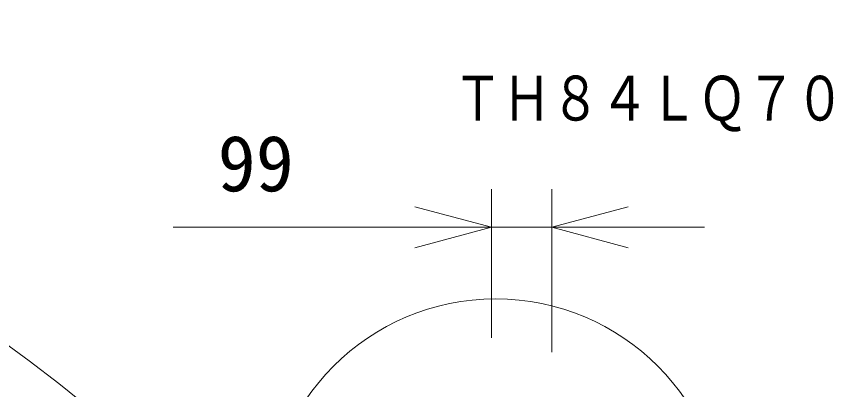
# Model space of a CAD drawing. Units: millimetres, scale not verified. Extents: x -1416 to 1477, y -553 to 2890.
# Drawn here: x 13.1 to 39.63, y 38.13 to 50.36 of the extents above; entities that cross this region are included whole.
import ezdxf
from ezdxf.enums import TextEntityAlignment as Align

# ---------------------------------------------------------------- set-up
doc = ezdxf.new("R2010")
doc.units = ezdxf.units.MM
doc.header["$LTSCALE"] = 0.125
for name, color, linetype, lineweight in [('0-0_0', 7, 'Continuous', 18), ('0-5_SUNPO', 7, 'Continuous', 18), ('0-6_GAIKEI', 7, 'Continuous', 18)]:
    doc.layers.add(name, color=color, linetype=linetype, lineweight=lineweight)
doc.layers.add('0-4_TOUROKU', color=7, linetype='Continuous')
doc.styles.add('ＭＳ ゴシック', font='')
doc.styles.get('ＭＳ ゴシック').set_extended_font_data('MS Gothic')

# ---------------------------------------------------------------- blocks, each defined once
blk = doc.blocks.new('_Open30')
at = {"layer": '0-0_0'}
blk.add_line((0, 0), (-1, 0), dxfattribs=at)
blk.add_lwpolyline([(-1, 0.26795), (0, 0), (-1, -0.26795)], dxfattribs=at)
blk = doc.blocks.new('D3')
at = {"layer": '0-5_SUNPO'}
for p, q in [((222.1485, 101.3272), (222.1485, 106.1989)), ((224.1285, 100.861), (224.1285, 106.1989)), ((219.6485, 104.9489), (211.7318, 104.9489)), ((224.1285, 104.9489), (222.1485, 104.9489)), ((226.6285, 104.9489), (229.1285, 104.9489))]:
    blk.add_line(p, q, dxfattribs=at)
at = {"layer": '0-5_SUNPO', "xscale": 2.5, "yscale": 2.5}
blk.add_blockref('_Open30', (222.1485, 104.9489), dxfattribs=at)
at = {"layer": '0-5_SUNPO', "xscale": 2.5, "yscale": 2.5, "rotation": 180}
blk.add_blockref('_Open30', (224.1285, 104.9489), dxfattribs=at)
at = {"layer": '0-5_SUNPO', "style": 'ＭＳ ゴシック'}
blk.add_text('99', height=1.833, dxfattribs=at).set_placement((213.1901, 105.5739), align=Align.BOTTOM_LEFT)

msp = doc.modelspace()

# ---------------------------------------------------------------- linework, layer by layer
at = {"layer": '0-6_GAIKEI'}
for centre, radius in [((30.5776, 1443.4962), 1446.0877), ((33.1741, 1025.9723), 1028.5638), ((511.4641, -1.1235), 551.9676), ((549.2513, -1.1235), 551.9148), ((225.3091, -0.9787), 265.8127), ((263.1511, -0.9787), 265.8146), ((171.7252, -1.7281), 212.2288), ((209.631, -1.7281), 212.2946), ((-17.0565, -1.8721), 51.1013), ((80.7566, -1.8721), 51.092), ((28.7892, 33.5939), 7.5073)]:
    msp.add_circle(centre, radius, dxfattribs=at)

# ---------------------------------------------------------------- block references
at = {"layer": '0-5_SUNPO'}
msp.add_blockref('D3', (-193.5, -61.5), dxfattribs=at)

# ---------------------------------------------------------------- texts
at = {"layer": '0-4_TOUROKU', "style": 'ＭＳ ゴシック', "width": 0.8}
msp.add_text('ＴＨ８４ＬＱ７０Ｊ+ＴＹＳＴ８５ＰＢ１', height=1.466, dxfattribs=at).set_placement((27.4066, 46.5), align=Align.BOTTOM_LEFT)

doc.saveas('drawing.dxf')
